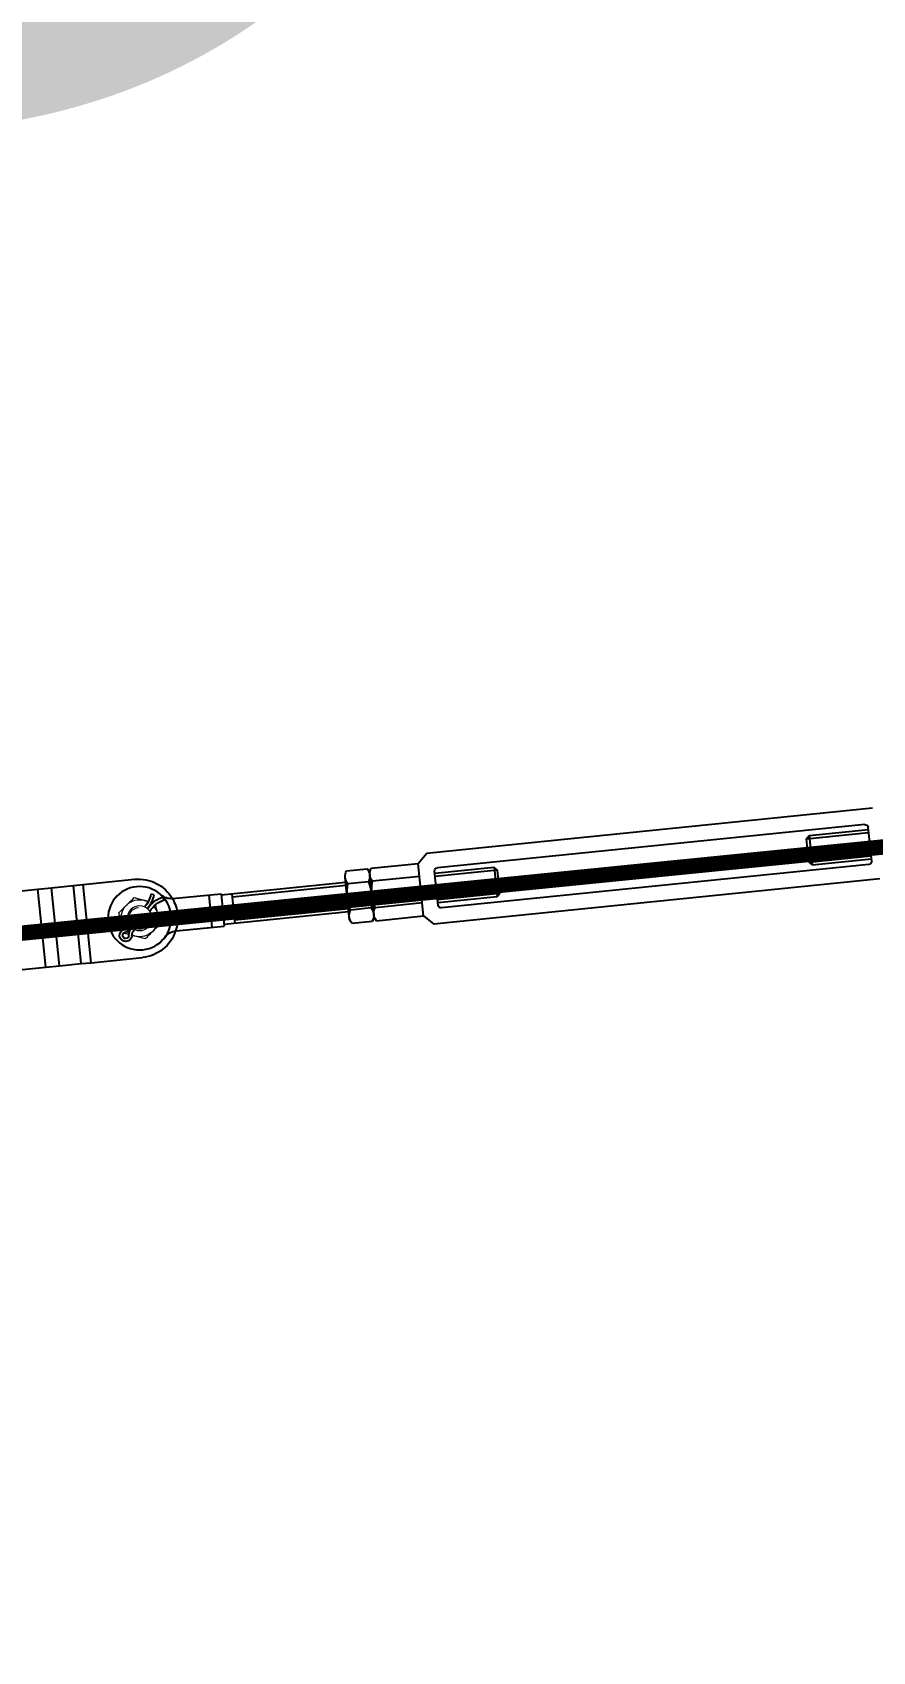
# Model space of a CAD drawing. Header units: millimetres. Extents: x -37020 to 35906, y -101 to 52234.
# Drawn here: x -151.981 to -151.437, y 319.739 to 320.787 of the extents above; entities that cross this region are included whole.
import ezdxf

# ---------------------------------------------------------------- set-up
doc = ezdxf.new("R2010")
doc.units = ezdxf.units.MM
doc.header["$PDMODE"] = 35
doc.header["$PDSIZE"] = 1
doc.linetypes.add('HIDDEN', pattern=[9.525, 6.35, -3.175])
doc.layers.add('Catenaria', color=2, linetype='Continuous')
doc.styles.add('Romans', font='romans.shx', dxfattribs={"width": 0.8})
doc.styles.get("Standard").update_dxf_attribs({"font": 'arial.ttf'})
doc.dimstyles.get("Standard").update_dxf_attribs({"dimtxt": 0.18, "dimasz": 0.18, "dimexe": 0.18, "dimexo": 0.0625, "dimgap": 0.09, "dimtad": 0, "dimtih": 1, "dimtoh": 1, "dimdec": 4, "dimzin": 0, "dimdsep": 46, "dimtxsty": 'Standard', "dimcen": 0.09, "dimadec": 0, "dimazin": 0, "dimtfac": 1, "dimtdec": 4, "dimtofl": 0, "dimtmove": 0, "dimatfit": 3, "dimfxl": 1, "dimtolj": 1, "dimtzin": 0, "dimarcsym": 0})

# ---------------------------------------------------------------- blocks, each defined once
blk = doc.blocks.new('A$C60C7134E')
at = {"layer": 'Catenaria', "color": 1}
for p, q in [((3.4007, -2.0643), (3.4316, -2.0833)), ((3.4316, -2.0833), (3.4049, -2.1266)), ((3.4316, -2.0833), (3.4392, -2.0881)), ((3.4392, -2.0881), (3.4126, -2.1313)), ((3.4392, -2.0881), (3.4513, -2.0955)), ((3.4513, -2.0955), (3.4246, -2.1387)), ((3.4567, -2.0988), (3.43, -2.1421)), ((3.4513, -2.0955), (3.4567, -2.0988)), ((3.4567, -2.0988), (3.4851, -2.1164)), ((3.374, -2.1075), (3.4049, -2.1266)), ((3.4049, -2.1266), (3.4126, -2.1313)), ((3.4126, -2.1313), (3.4246, -2.1387)), ((3.4246, -2.1387), (3.43, -2.1421)), ((3.43, -2.1421), (3.4584, -2.1596)), ((3.4972, -2.1413), (3.5239, -2.1578)), ((3.5129, -2.1757), (3.5239, -2.1578)), ((3.4861, -2.1592), (3.5129, -2.1757)), ((3.5294, -2.1624), (3.5194, -2.1786)), ((3.5923, -2.2012), (3.5234, -2.1587)), ((3.5913, -2.2029), (3.5284, -2.1641)), ((3.5823, -2.2174), (3.5134, -2.1749)), ((3.5834, -2.2157), (3.5205, -2.1769)), ((3.5951, -2.1967), (3.5806, -2.2202)), ((3.5974, -2.1955), (3.5951, -2.1967)), ((3.5974, -2.1955), (3.6088, -2.2025)), ((3.6043, -2.2098), (3.5929, -2.2027)), ((3.6087, -2.2051), (3.5932, -2.2303)), ((3.6088, -2.2025), (3.6087, -2.2051)), ((3.611, -2.2039), (3.6087, -2.2051)), ((3.611, -2.2039), (3.6371, -2.22)), ((3.5954, -2.2243), (3.584, -2.2173)), ((3.6327, -2.2273), (3.6066, -2.2111)), ((3.6371, -2.22), (3.6192, -2.249)), ((3.6371, -2.22), (3.6453, -2.2181)), ((3.8922, -2.3704), (3.6453, -2.2181)), ((3.5795, -2.2245), (3.5909, -2.2315)), ((3.5932, -2.2303), (3.5909, -2.2315)), ((3.5932, -2.2303), (3.5931, -2.2329)), ((3.6237, -2.2418), (3.5976, -2.2257)), ((3.6425, -2.2304), (3.6309, -2.2491)), ((3.8818, -2.3757), (3.6452, -2.2297)), ((3.5931, -2.2329), (3.6192, -2.249)), ((3.6751, -2.2546), (3.6407, -2.2334)), ((3.6745, -2.2519), (3.6417, -2.2317)), ((3.6192, -2.249), (3.6212, -2.2572)), ((3.8682, -2.3978), (3.6316, -2.2519)), ((3.6645, -2.2681), (3.6317, -2.2479)), ((3.6672, -2.2674), (3.6327, -2.2462)), ((3.6645, -2.2681), (3.6745, -2.2519)), ((3.6751, -2.2546), (3.6745, -2.2519)), ((3.8681, -2.4095), (3.6212, -2.2572)), ((3.6751, -2.2546), (3.6672, -2.2674)), ((3.6672, -2.2674), (3.6645, -2.2681)), ((3.8462, -2.3602), (3.8383, -2.373)), ((3.8389, -2.3757), (3.8489, -2.3595)), ((3.8462, -2.3602), (3.8489, -2.3595)), ((3.8462, -2.3602), (3.8806, -2.3814)), ((3.8489, -2.3595), (3.8817, -2.3797)), ((3.8383, -2.373), (3.8389, -2.3757)), ((3.8383, -2.373), (3.8727, -2.3942)), ((3.8389, -2.3757), (3.8717, -2.3959)), ((3.8825, -2.3785), (3.8709, -2.3972))]:
    blk.add_line(p, q, dxfattribs=at)
at = {"layer": 'Catenaria', "color": 1, "linetype": 'Continuous'}
for p, q in [((3.4742, -2.156), (3.4722, -2.1555)), ((3.4814, -2.1561), (3.48, -2.1575))]:
    blk.add_line(p, q, dxfattribs=at)
at = {"layer": 'Catenaria', "color": 1, "linetype": 'HIDDEN'}
blk.add_line((3.5061, -2.1715), (3.5171, -2.1536), dxfattribs=at)
at = {"layer": 'Catenaria', "color": 1}
blk.add_circle((3.4724, -2.1384), 0.0205, dxfattribs=at)
at = {"layer": 'Catenaria', "color": 1, "linetype": 'Continuous', "lineweight": 15}
blk.add_circle((3.4724, -2.1384), 0.008, dxfattribs=at)
at = {"layer": 'Catenaria', "color": 1, "linetype": 'Continuous'}
for centre, radius, start, end in [((3.4692, -2.1245), 0.004, 334.3833, 232.2682), ((3.4692, -2.1245), 0.002, 334.3833, 232.2682), ((3.4636, -2.1316), 0.007, 8.139, 52.2682), ((3.4773, -2.1284), 0.007, 154.3833, 198.5124), ((3.4773, -2.1284), 0.005, 154.3833, 203.7923), ((3.4636, -2.1316), 0.005, 2.8483, 52.2682), ((3.4546, -2.1508), 0.0182, 345.0038, 13.9187), ((3.4546, -2.1508), 0.0202, 345.0038, 13.1577), ((3.4943, -2.1432), 0.0202, 188.4894, 224.924), ((3.4944, -2.1432), 0.0182, 187.131, 224.9087)]:
    blk.add_arc(centre, radius, start, end, dxfattribs=at)
at = {"layer": 'Catenaria', "color": 1}
for centre, radius, start, end in [((3.4718, -2.138), 0.0254, 352.8054, 58.3258), ((3.5024, -2.1328), 0.01, 190.6209, 238.3257), ((3.4809, -2.1677), 0.01, 58.3257, 106.0305), ((3.4718, -2.138), 0.0254, 238.3258, 303.8461), ((3.6005, -2.2024), 0.00755, 113.9415, 182.71), ((3.6114, -2.2241), 0.0282, 130.7378, 165.9137), ((3.5769, -2.2029), 0.0282, 310.7378, 345.9137), ((3.6012, -2.2029), 0.00755, 293.9415, 2.71), ((3.6141, -2.2108), 0.00755, 113.9415, 182.71), ((3.587, -2.2242), 0.00755, 113.9415, 182.71), ((3.625, -2.2325), 0.0282, 130.7378, 165.9137), ((3.5878, -2.2246), 0.00755, 293.9415, 2.71), ((3.6007, -2.2326), 0.00755, 113.9415, 182.71), ((3.6442, -2.2314), 0.002, 58.3258, 148.3258), ((3.6326, -2.2502), 0.002, 148.3258, 238.3258), ((3.8808, -2.3774), 0.002, 328.3258, 58.3258), ((3.8692, -2.3961), 0.002, 238.3258, 328.3258)]:
    blk.add_arc(centre, radius, start, end, dxfattribs=at)
at = {"layer": 'Catenaria', "color": 1, "linetype": 'Continuous', "lineweight": 15}
for radius, start, end in [(0.012, 139.1301, 199.1301), (0.012, 117.7211, 139.1301), (0.007, 328.3258, 238.3258), (0.012, 99.287, 107.3798), (0.012, 79.1301, 88.9436), (0.012, 19.1301, 79.1301), (0.012, 319.1301, 19.1301), (0.012, 199.1301, 259.1301), (0.012, 293.4411, 319.1301), (0.012, 259.1301, 271.8872), (0.012, 281.4872, 283.8833)]:
    blk.add_arc((3.4724, -2.1384), radius, start, end, dxfattribs=at)
at = {"layer": 'Catenaria', "color": 1, "linetype": 'HIDDEN'}
blk.add_arc((3.4718, -2.138), 0.0254, 303.8386, 352.8054, dxfattribs=at)
at = {"layer": 'Catenaria', "color": 1, "linetype": 'Continuous', "lineweight": 15}
for points in [[(3.4679, -2.1253), (3.4678, -2.1255), (3.4676, -2.1256), (3.4675, -2.1258)], [(3.4707, -2.1259), (3.4698, -2.1257), (3.4688, -2.1255), (3.4679, -2.1253)], [(3.4748, -2.1511), (3.4752, -2.1512), (3.4755, -2.1512), (3.4758, -2.1513)]]:
    blk.add_open_spline(points, degree=3, dxfattribs=at)
for points, knots in [([(3.4747, -2.1266), (3.4745, -2.1266), (3.4739, -2.1265), (3.4732, -2.1264), (3.4728, -2.1263)], [0, 0, 0, 0, 0.0701254, 0.2838749, 0.2838749, 0.2838749, 0.2838749]), ([(3.4634, -2.1306), (3.4633, -2.1307), (3.4625, -2.1316), (3.4609, -2.1334), (3.4595, -2.135), (3.4588, -2.1358)], [0, 0, 0, 0, 0.070096, 0.530817, 1, 1, 1, 1]), ([(3.4588, -2.1358), (3.459, -2.1363), (3.4594, -2.1375), (3.4602, -2.1397), (3.4608, -2.1415), (3.4611, -2.1423)], [0, 0, 0, 0, 0.211392, 0.603139, 1, 1, 1, 1]), ([(3.4662, -2.1273), (3.4661, -2.1275), (3.4651, -2.1286), (3.4641, -2.1297), (3.4634, -2.1306)], [0.3729568, 0.3729568, 0.3729568, 0.3729568, 0.4954921, 1, 1, 1, 1]), ([(3.4815, -2.1279), (3.4804, -2.1277), (3.4782, -2.1273), (3.4759, -2.1269), (3.4747, -2.1266)], [0, 0, 0, 0, 0.495445, 1, 1, 1, 1]), ([(3.4838, -2.1345), (3.4835, -2.1336), (3.4829, -2.1319), (3.4821, -2.1297), (3.4817, -2.1284), (3.4815, -2.1279)], [0, 0, 0, 0, 0.391402, 0.78862, 1, 1, 1, 1]), ([(3.4861, -2.141), (3.4855, -2.1394), (3.4847, -2.1372), (3.484, -2.135), (3.4838, -2.1345)], [0, 0, 0, 0, 0.767658, 1, 1, 1, 1]), ([(3.4611, -2.1423), (3.4613, -2.1429), (3.4621, -2.1451), (3.4628, -2.1472), (3.4634, -2.1489)], [0, 0, 0, 0, 0.2323819, 1, 1, 1, 1]), ([(3.4777, -2.1507), (3.4782, -2.1501), (3.4795, -2.1486), (3.4807, -2.1472), (3.4815, -2.1463)], [0.1645016, 0.1645016, 0.1645016, 0.1645016, 0.4954921, 1, 1, 1, 1]), ([(3.4815, -2.1463), (3.4816, -2.1461), (3.4824, -2.1452), (3.484, -2.1434), (3.4854, -2.1418), (3.4861, -2.141)], [0, 0, 0, 0, 0.070096, 0.530817, 1, 1, 1, 1]), ([(3.4634, -2.1489), (3.4645, -2.1491), (3.4667, -2.1495), (3.469, -2.15), (3.4702, -2.1502)], [0, 0, 0, 0, 0.495445, 1, 1, 1, 1]), ([(3.4702, -2.1502), (3.4703, -2.1502), (3.4712, -2.1504), (3.4721, -2.1506), (3.4728, -2.1507)], [0, 0, 0, 0, 0.0700773, 0.3862759, 0.3862759, 0.3862759, 0.3862759])]:
    blk.add_open_spline(points, degree=3, knots=knots, dxfattribs=at)
blk = doc.blocks.new('*D253')
at = {"layer": 'Defpoints', "color": 0, "transparency": 16777216}
for p in [(-136.0816, 321.8002), (-135.9947, 320.9334), (-155.9846, 319.8044)]:
    blk.add_point(p, dxfattribs=at)
at = {"layer": 'Catenaria', "color": 3, "linetype": 'Continuous', "transparency": 16777216, "insert": (-145.622, 320.3449), "char_height": 0.5, "attachment_point": 5, "rotation": 5.7264, "style": 'Romans'}
blk.add_mtext('\\A1;20.00', dxfattribs=at)

msp = doc.modelspace()

# ---------------------------------------------------------------- linework, layer by layer
at = {"layer": 'Catenaria', "linetype": 'Continuous', "const_width": 0.01, "elevation": -11.48}
msp.add_lwpolyline([(-155.9846, 319.8044), (-69.0733, 328.4957)], dxfattribs=at)

# ---------------------------------------------------------------- block references
at = {"layer": 'Catenaria', "color": 52, "ltscale": 0.1, "true_color": 0xc8c92d, "xscale": -1, "rotation": 154.1134929100958}
msp.add_blockref('A$C60C7134E', (-155.9694, 319.8059, -11.48), dxfattribs=at)

# ---------------------------------------------------------------- texts
at = {"layer": 'Catenaria', "color": 2, "insert": (-156.098, 321.5265), "char_height": 1.25, "width": 5.852721, "attachment_point": 1, "rotation": 6.646, "style": 'Romans'}
msp.add_mtext('{\\fArial|b0|i0|c0|p34;P01VCR}', dxfattribs=at)
at = {"layer": 'Catenaria', "color": 2, "extrusion": (-0.08931, 0.004696, 0.995993), "insert": (-151.8984, 318.8221, -11.48), "char_height": 1.25, "width": 30.090962, "attachment_point": 1, "text_direction": (0.987233, 0.132834, 0.087898), "style": 'Romans'}
msp.add_mtext('{\\fArial|b0|i0|c0|p34;vía Cam. Ring.\\P\\fSegoe UI|b0|i0|c0|p34;\\H1.3x;{\\C256;87,35m}}', dxfattribs=at)

# ---------------------------------------------------------------- dimensions: what is measured, and where the dimension line sits
at = {"layer": 'Catenaria', "linetype": 'Continuous'}
dim = msp.add_linear_dim(base=(-135.9947, 320.9334), p1=(-155.9846, 319.8044, -11.48), p2=(-136.0816, 321.8002), angle=5.7264, dimstyle='Standard', override={"dimscale": 0.1, "dimtxt": 5, "dimasz": 2.5, "dimexe": 1, "dimexo": 1, "dimgap": 1.25, "dimtad": 1, "dimtih": 0, "dimtoh": 0, "dimdec": 2, "dimzin": 1, "dimtxsty": 'Romans', "dimcen": 1, "dimse1": 1, "dimse2": 1, "dimsd1": 1, "dimsd2": 1, "dimclrd": 2, "dimclre": 1, "dimclrt": 3, "dimaunit": 1, "dimadec": 3, "dimtdec": 2, "dimtix": 1, "dimtofl": 1, "dimatfit": 0, "dimtzin": 8}, dxfattribs=at)
dim.commit()
dim.dimension.update_dxf_attribs({"geometry": '*D253', "text_midpoint": (-145.5846, 319.9717), "dimtype": 161})

doc.saveas('drawing.dxf')
